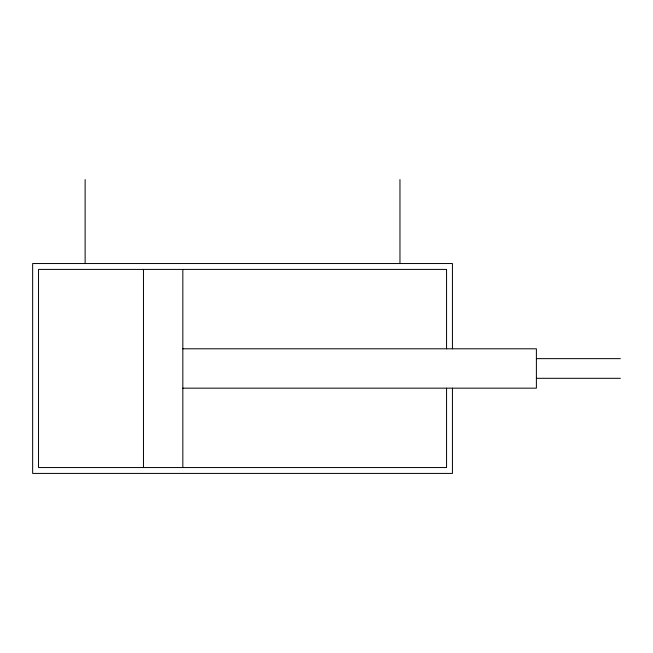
<?xml version="1.0" encoding="UTF-8"?>
<svg xmlns="http://www.w3.org/2000/svg" width="653" height="653" viewBox="0 0 653 653"><rect width="100%" height="100%" fill="white"/><g stroke="black" fill="none" stroke-linecap="round" stroke-linejoin="round"><path stroke-width="0.98" d="M182.832 348.8L536.391 348.8L536.391 388.16L182.832 388.16M536.391 358.636L620.35 358.636M536.391 378.316L620.35 378.316M452.439 348.8L452.439 263.534L32.65 263.534L32.65 473.425L452.439 473.425L452.439 388.16M446.562 348.8L446.562 269.411L38.527 269.411L38.527 467.548L446.562 467.548L446.562 388.16M399.963 179.575L399.963 263.534M182.832 269.411L182.832 467.548M143.472 269.411L143.472 467.548M85.127 179.575L85.127 263.534"/></g></svg>
